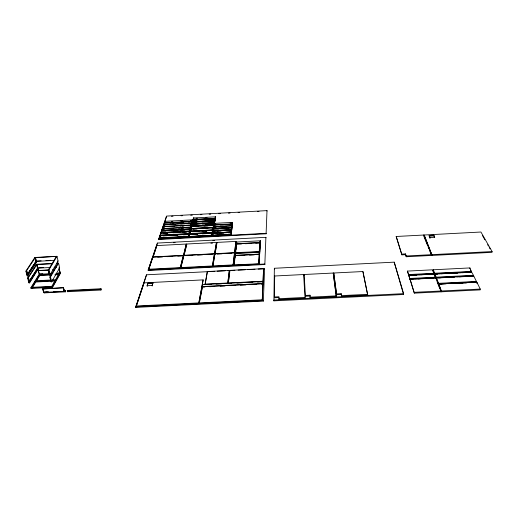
<?xml version="1.0" encoding="UTF-8"?>
<svg xmlns="http://www.w3.org/2000/svg" width="518" height="518" viewBox="0 0 518 518"><rect width="100%" height="100%" fill="white"/><g stroke="black" fill="none" stroke-linecap="round" stroke-linejoin="round"><path stroke-width="0.78" d="M410.062 279.811L408.786 275.194M278.911 298.705L304.992 297.423L305.031 298.232L278.969 299.514L278.924 296.749L274.352 296.969L274.411 297.779L278.975 297.552M274.411 297.779L274.663 276.003L303.645 274.534L305.031 298.232M273.912 300.854L274.359 268.272L394.211 262.153L403.593 294.483L273.912 300.854L273.847 300.045L403.613 293.661L403.593 294.483M274.352 296.969L274.663 276.003M396.186 236.48L401.903 254.856L405.549 254.668L406.248 256.747L431.578 255.445L431.611 254.675L423.666 235.036L396.186 236.48L401.903 254.856M405.549 254.668L405.568 253.904L401.916 254.092M406.248 256.747L405.568 253.904M434.349 274.708L435.599 277.913L432.776 269.807L407.452 271.089L414.335 293.136L441.038 291.822L441.077 290.999L435.884 277.92M408.56 275.349L434.097 274.067L428.496 274.3M409.829 279.254L435.625 277.829M414.335 293.136L410.042 279.092L410.081 279.778M434.887 274.572L434.893 273.873L436.104 277.188L473.426 275.311L470.519 270.092M436.402 278.457L436.428 277.771L438.519 283.34L476.43 281.442L473.374 275.285M423.64 235.774L423.666 235.036M424.132 235.01L432.064 255.426L492.035 252.344L492.1 251.567L480.937 232.025L424.132 235.01L432.064 255.426M430.031 237.522L429.998 238.267L429.15 235.425L433.812 235.178L434.719 237.276L430.031 237.522L429.15 235.425M214.802 271.309L146.523 274.793L135.71 307.381L263.345 301.107L264.607 268.764L258.178 269.095M264.84 264.51L265.896 237.335L157.323 243.071L148.161 269.995L148.239 270.493L264.84 264.51L264.802 264.005L148.161 269.995M266.103 233.786L266.997 210.619L166.518 216.084L158.709 239.012L158.78 239.484L266.103 233.786L266.064 233.314L158.709 239.012M434.382 237.322L433.812 235.178M471.438 271.432L434.544 273.251L434.524 273.64L471.464 271.872L469.91 267.929L433.288 269.781L433.255 270.577L441.576 291.796L480.192 289.892L480.257 289.07L476.806 282.057L476.832 282.783M262.257 300.336L262.911 283.773L202.305 286.817L199.203 302.9L199.275 303.438L262.257 300.336L262.911 283.773M261.35 284.123L262.969 284.039L263.014 281.494L202.745 284.531L202.421 287.076L204.843 286.953M262.969 284.039L263.571 268.667L229.83 270.39L228.244 283.514L231.41 283.352M263.066 281.76L263.571 268.667M434.615 274.041L471.542 272.19M436.143 277.939L473.452 275.939M441.576 291.796L438.843 283.948L438.856 284.673M434.019 273.29L408.495 274.566L408.793 275.893L408.773 275.181M259.136 264.063L259.725 252.285L258.825 263.824L233.501 264.873L233.553 265.378L259.136 264.063L259.725 252.285M259.822 251.858L260.373 240.792L259.518 251.625L235.004 252.654L235.049 253.147L259.822 251.858L260.373 240.792M258.54 263.843L259.168 252.318L235.444 253.555L234.945 258.158M259.24 251.638L259.829 240.818L236.843 242.029L236.661 243.939L236.797 242.825M469.852 268.725L469.91 267.929M473.426 275.887L467.068 276.334M476.418 282.168L438.545 283.909L441.783 283.942M233.819 265.112L234.919 255.614M234.978 255.594L234.66 255.879L235.166 253.567L234.693 255.607M235.301 252.888L236.571 242.042L236.363 244.211L236.098 243.732M234.078 264.847L235.198 255.601L259.084 254.344M235.56 252.622L236.609 243.952L259.751 242.728M234.104 265.099L234.291 263.552M234.479 262.011L234.758 259.699M235.586 252.868L235.774 251.295M235.962 249.715L236.344 246.562M233.074 265.404L234.512 252.901L214.886 253.917L212.827 266.44L233.074 265.404L235.93 241.42L216.912 242.418L214.983 254.189L216.835 243.654M234.589 253.172L235.93 241.42M233.501 264.873L234.635 255.627M235.004 252.654L236.389 243.959M233.553 265.378L233.832 263.118M234.013 261.609L234.887 253.58M235.049 253.147L236.299 242.055M228.244 283.514L229.785 271.691M226.178 283.618L227.745 283.54L229.344 270.415L207.362 271.536L205.063 284.68L207.362 271.536M227.745 283.54L229.344 270.415M232.045 226.049L232.194 222.416L215.054 223.336L214.795 225.065L215.054 223.336M232.472 222.63L232.284 224.359L229.06 224.527M231.436 232.452L212.866 233.404L212.587 235.224L231.19 234.233L212.464 235.483L212.781 235.943L230.879 234.984L231.073 233.592M231.701 229.105L231.17 232.899M230.879 234.984L232.317 225.757L214.148 226.735L213.792 228.969L214.141 228.477M232.232 224.313L231.766 225.835L232.194 222.416M212.827 266.44L214.886 253.917M212.348 266.466L214.42 253.943L183.754 255.542L180.711 268.091L212.348 266.466L216.466 242.443L186.739 244.01L183.884 255.808L186.804 244.49M214.517 254.215L216.466 242.443M434.596 273.29L433.288 269.781M435.521 277.24L409.757 278.457M435.91 278.516L435.897 278.017M436.124 277.175L436.078 277.622L473.361 275.757M212.497 235.722L212.516 235.224M212.982 233.184L231.507 231.967L213.027 232.951L213.299 231.151L231.753 230.206M213.882 228.49L214.148 226.735M214.212 226.774C216.148 221.782 212.004 229.681 216.563 226.884M214.821 223.582L214.562 225.311L215.08 223.569M214.238 227.007L214.497 225.265M212.781 235.943L213.675 230.924M214.465 226.761L214.756 225.252M438.539 283.327L438.493 283.78L476.359 281.896L477.123 283.611M198.75 303.464L203.153 279.882L143.998 282.873L136.13 306.008L136.228 306.539L198.75 303.464L203.153 279.882M189.374 235.153L188.675 237.225L212.082 235.981L212.076 235.25L211.525 235.774L211.551 235.276M212.102 235.483L212.503 233.035L189.258 234.272L188.714 236.726L211.622 235.276L189.297 236.461L189.64 235.14M212.542 232.835L212.6 233.307L213.015 230.4L189.938 231.63L189.4 234.052M211.888 235.263L213.015 230.4M213.099 229.953L213.105 230.672L211.512 230.756M213.125 230.186L212.794 230.219L213.52 227.803L190.611 229.027L190.145 231.183M213.643 227.137C214.426 221.587 212.924 229.966 213.39 227.149M191.492 227.933L191.893 226.003L213.584 224.838C214.102 224.909 214.29 225.725 213.604 228.075L212.03 228.16M213.792 225.071L214.426 223.096L191.828 224.313L191.414 226.262M214.575 222.675L214.232 223.154L214.581 220.985M210.917 221.464L214.925 221.251L214.918 220.551M214.413 220.577C214.594 221.924 215.391 219.464 215.242 218.881L192.923 220.085L192.515 221.989L193.175 220.072M215.274 218.7L215.326 219.153L211.344 219.367M214.989 218.894L214.737 220.577L215.643 216.809L215.138 218.486M213.293 227.622L213.675 227.37M214.944 220.785L214.873 220.791M212.082 235.981L212.503 233.035M213.105 230.672L213.63 227.596M214.925 221.251L215.242 218.881M215.326 219.153L215.643 216.809M199.275 303.438L202.221 288.105M202.421 287.076L202.745 284.531M212.561 234.984L212.866 233.404M212.956 232.951L231.449 231.967M213.002 232.711L213.299 231.151M232.012 227.946L213.727 228.93L213.338 230.957L231.818 229.727M213.792 228.969L213.811 228.483L232.129 227.512M211.525 235.774L212.069 232.608M212.043 233.1L213.584 224.838M204.824 225.324L213.656 224.844L214.821 218.486M215.015 219.12L215.145 216.835L193.959 217.981L193.615 219.651M211.791 235.755L212.147 235.243M211.843 235.496L212.244 233.048M212.283 232.847L212.665 232.582M212.406 232.595L212.84 229.966M212.885 229.733C214.154 224.747 212.328 230.763 213.144 229.72M213.817 225.304L214.199 223.342M215.028 218.713L215.391 218.473M212.309 233.087L212.328 232.595M212.866 230.199L212.781 230.646M213.416 227.383L213.753 225.259M215.054 218.939L215.074 218.473M189.86 234.278L189.892 233.793L212.14 232.608M191.33 228.567L213.157 227.396L191.239 228.561L190.663 231.157L212.652 229.979L190.572 231.157L189.983 233.786L190.456 231.604M190.54 231.643L190.572 231.157M191.207 229.04L191.239 228.561M192.884 222.157L192.534 223.867L192.884 222.157L214.607 221.218M192.741 221.749L192.709 222.216L192.994 221.736L214.484 220.59L193.078 221.743L193.421 220.059L193.052 221.516M190.197 231.617L189.303 234.071L189.633 233.806M190.048 231.902L190.87 229.014M190.721 229.299L191.038 228.347L190.812 228.593M190.786 228.36L191.53 226.45L191.233 227.946M191.382 226.742L191.382 226.036L191.666 226.249M196.775 224.326L191.938 224.585L192.631 222.17L191.938 223.886M192.437 222.643L192.489 221.762M193.363 219.664L192.968 219.904L193.311 219.885L193.084 219.451L193.059 219.897M193.084 219.451L193.46 218.013L193.959 217.981M180.711 268.091L183.631 256.786M188.675 237.225L191.53 226.45M213.526 225.505L191.608 226.495L192.081 224.3M191.472 226.036L192.631 222.17M193.706 217.994L192.424 222.002M190.313 231.17L190.248 231.423M190.98 228.574L190.915 228.826M189.174 236.959L189.206 236.467M189.271 236.227L189.776 234.246M189.808 234.479L189.892 233.793M190.63 230.924L191.123 229.001M191.297 228.334L191.893 226.003M191.951 225.783L192.34 224.288L191.984 226.01L213.63 224.618M192.502 223.634L214.07 222.708L192.385 224.1L214.025 222.928M192.961 222.203L192.994 221.736M193.531 219.638L193.499 220.105L193.531 219.638L214.886 218.499M159.44 238.539L187.976 237.263L188.817 234.291L188.338 236.512L159.143 238.319L159.44 238.539L160.282 236.053L159.984 235.832L188.902 234.33L189.504 231.656L189.031 233.838L160.14 235.379L160.088 235.865M188.83 233.968L189.31 232.135M189.931 229.72L190.423 227.493M192.178 221.704L190.728 227.285L190.935 225.188L163.351 226.67C162.128 232.019 161.992 225.608 164.834 226.871M191.751 223.362C189.465 231.287 193.11 216.388 191.543 223.187M192.327 219.852L191.971 221.536L192.327 219.852L165.164 221.322L164.705 223.005L165.164 221.322M180.238 268.117L183.294 255.562L152.739 257.155L148.634 269.237L148.718 269.736L180.238 268.117L183.294 255.562M186.292 244.036L183.417 255.834L186.292 244.036L156.669 245.597L152.894 257.42L156.74 246.076M188.209 237.011L188.241 236.512L187.976 237.263M188.934 233.845L188.902 234.33M160.988 233.223L161.04 232.737L189.711 231.209L190.08 229.435L161.642 230.957L161.156 232.737M190.132 229.241L189.329 231.708M162.16 230.504L161.745 230.996L161.791 230.516L190.287 228.995L190.65 227.247L162.387 228.762L161.907 230.516M188.338 236.512L188.85 234.531M189.588 231.695L189.62 231.209L189.588 231.695L160.884 233.184L160.256 235.373M189.711 231.209L190.08 229.435M190.164 229.474L161.707 230.769M190.287 228.995L190.682 227.473M192.21 221.931L192.353 220.079M188.338 227.648L190.76 227.519L191.265 225.22M192.605 220.066L192.256 221.749L188.287 221.963M190.475 227.298L190.935 225.188M191.012 225.233L191.466 223.141M408.534 274.611L407.452 271.089M152.881 282.925L152.065 285.476L147.112 285.729L147.203 286.247L147.954 283.171L152.881 282.925L152.15 285.994M147.112 285.729L147.954 283.171M159.35 238.053L159.984 235.832M135.71 307.381L146.523 274.793M148.239 270.493L157.142 244.295M158.78 239.484L166.582 216.53M136.228 306.539L143.998 282.873M148.718 269.736L152.739 257.155M165.52 224.818C162.542 223.731 163.015 229.765 164.076 224.851M164.141 224.663L164.607 222.96L163.921 224.909L191.796 223.174M161.331 232.958L161.279 233.437M162.743 228.788L163.351 226.67M163.448 226.716L163.869 225.472M159.473 238.772L159.9 237.529M100.965 290.041L101.036 288.74L67.58 290.423L67.308 290.948L67.482 291.725L100.965 290.041L101.036 288.74M67.482 291.725L67.58 290.423M48.718 291.887L43.939 292.126L44.134 292.903L65.598 291.822L65.695 290.52L64.109 290.598M65.598 291.822L65.695 290.52M64.264 291.362L63.338 287.594L42.767 288.94L43.616 292.405L64.264 291.362L63.552 287.736M476.424 281.455L476.359 281.896M42.793 273.769L39.368 273.944L30.808 287.878L30.95 288.429L52.577 287.335L52.447 286.784L60.269 272.869L58.404 272.967M52.577 287.335L60.392 273.4L60.269 272.869M51.917 286.888L51.787 286.344L58.715 274.067L55.523 274.229M53.84 283.476L54.604 282.109M58.068 275.964L58.715 274.067M59.156 269.328L60.101 273.174L56.073 273.381M56.345 263.261L58.56 263.144L59.635 267.851L51.664 281.805C50.246 281.889 52.124 281.708 51.399 280.898L51.541 281.494M59.246 268.02L58.858 268.188M51.081 280.672L51.036 281.837M44.134 292.903L44.431 292.372M43.616 292.405L42.864 288.785M50.764 280.691L49.89 277.007L57.776 263.474M57.951 263.176L56.488 263.539M51.664 281.805L50.524 276.975L58.56 263.144M49.385 274.877L49.34 274.113L49.385 274.877L50.019 274.844L58.087 261.066L56.999 256.313L34.829 257.472L25.9 271.147L27.137 276.023L27.765 275.99L27.719 275.226L27.299 275.401L27.719 275.226M49.242 274.275L49.657 274.1M49.113 273.718L48.323 269.839L49.21 273.556M48.64 269.82L49.301 273.4M50.019 274.844L48.867 269.962L56.999 256.313M48.42 269.677L56.209 256.643M56.384 256.345L34.939 257.757L35.438 257.44M39.569 275.052L39.698 275.582L32.187 287.885L32.051 287.341L39.569 275.052L51.535 274.436M39.672 273.931L39.271 274.1M32.168 286.435L35.425 281.119M36.241 279.791L37.056 278.464M37.872 277.136L38.682 275.803M52.855 273.549L39.18 274.255L38.403 270.545L48.977 269.852M29.06 282.355L29.474 282.174L29.06 282.355L28.089 277.965L36.914 264.562L37.788 268.149L29.125 281.481M29.474 282.174L29.312 282.783L37.924 268.68L29.261 282.025L29.526 282.932L28.898 282.964L27.674 278.14L36.5 264.29L52.337 263.468M37.853 269.127L38.112 268.376L37.762 269.276L37.924 268.68M29.727 282.608L38.067 269.263M38.157 269.114L38.112 268.376M30.381 279.48L37.581 268.013M28.917 281.805L29.338 281.624L28.089 277.965M28.406 277.952L27.674 278.14M37.108 264.258L36.61 264.575L37.309 267.443M27.655 275.68L36.409 262.49L36.266 261.901L27.506 275.084L36.266 261.901M36.202 262.354L36.603 262.186L36.454 261.603L36.059 261.771L36.409 262.49M27.299 275.401L27.156 274.844L27.577 274.669L26.321 270.972L35.25 257.737L36.13 261.363L27.363 274.527M36.506 262.341L36.454 261.603M27.156 274.844L26.509 271.717M27.784 273.867L33.709 264.666M34.557 263.351L35.923 261.227M27.473 274.831L26.638 270.959M171.4 216.271L173.006 216.181M181.047 215.747L182.653 215.656M190.689 215.223L192.295 215.132M200.33 214.698L201.936 214.607M209.168 214.212L210.781 214.128M218.816 213.688L220.422 213.604M228.457 213.163L230.063 213.079M238.099 212.639L239.711 212.555M257.388 211.59L258.994 211.506M195.895 218.337L197.475 218.246M205.393 217.819L206.98 217.735M193.59 219.425L214.86 218.272M193.473 219.878L214.847 218.719M165.197 221.549L164.484 223.245L192.223 221.523M171.303 221.445L172.882 221.361M180.782 220.933L182.362 220.843M190.261 220.415L192.631 220.292M196.212 220.189L193.026 220.357L193.033 219.671M202.583 219.839L206.565 219.626M195.37 220.409L196.963 220.325M204.934 219.891L206.527 219.807M164.672 222.779L191.945 221.303M170.04 222.947L174.009 222.734M179.558 222.436L183.527 222.222M172.364 223.005L173.951 222.915M181.889 222.487L183.476 222.403M193.02 221.963L198.575 221.665M202.538 221.451L208.883 221.108M212.056 220.94L214.439 220.81L192.929 221.976M192.482 222.462L196.49 222.241M202.104 221.937L206.106 221.723M164.109 224.436L191.511 222.96M171.095 224.521L175.084 224.307M180.665 224.003L184.648 223.789M189.433 223.53L191.828 223.4M202.421 224.022L207.258 223.763M212.095 223.498L214.517 223.368L214.834 220.972M205.601 224.035L207.219 223.944M163.41 226.483L190.98 225M230.089 222.993L232.491 222.863M170.448 226.567L174.456 226.353M180.07 226.055L183.275 225.88M188.889 225.576L191.297 225.447M163.164 227.143L164.769 227.059M172.792 226.625L174.398 226.541M182.42 226.107L184.026 226.023M195.195 225.842L200.006 225.583M214.769 224.831L231.98 223.905L231.98 224.326M191.835 226.249L213.533 225.084M214.536 225.077L232.258 224.126M220.202 225.006L223.426 224.831M193.732 226.612L198.433 226.36M203.917 226.068L207.835 225.854M212.535 225.602L214.102 225.518L214.536 222.902M196.821 226.631L198.388 226.547M162.71 228.561L190.443 227.072M164.135 228.95L162.387 228.762M169.781 228.645L173.012 228.47M178.658 228.166L183.501 227.907M164.297 229.124L162.678 228.982M181.734 228.185L183.32 228.101M214.439 226.528L231.766 225.835M221.982 226.593L225.854 226.385M224.883 226.625L226.489 226.541M161.869 230.29L190.255 228.768M190.656 228.839L191.012 228.807M191.174 228.814L213.04 227.642M193.084 229.176L197.034 228.962M202.557 228.671L207.291 228.412M205.672 228.691L207.252 228.606M213.856 228.257L232.103 227.279L232.096 227.745L213.766 228.736M165.637 231.022L161.998 230.983M171.212 230.724L175.188 230.51M180.756 230.212L184.738 229.998M189.756 229.733L190.112 229.668M173.931 230.769L175.531 230.685M232.058 227.991L231.824 228.237L232.317 225.757M218.525 228.95L213.727 228.93M224.158 228.652L228.179 228.432M231.773 228.198L232.038 227.758M226.955 228.691L228.567 228.6M161.117 232.504L189.679 230.976M160.956 232.99L189.653 231.442M189.989 231.436L190.339 231.404M190.507 231.41L212.535 230.232L212.522 230.659M213.429 230.471L231.792 229.487L231.786 229.96L213.338 230.957M163.306 233.333L167.314 233.119M172.915 232.815L177.719 232.563M182.53 232.304L186.532 232.09M192.431 231.773L196.406 231.565M201.975 231.268L206.747 231.009M166.032 233.378L167.638 233.294M205.115 231.287L206.701 231.203M217.171 231.222L221.037 231.015M226.444 230.73L230.309 230.523M231.332 230.465L231.727 229.973M160.224 235.14L188.999 233.605M189.957 233.553L212.115 232.375M160.056 235.632L188.966 234.078M189.828 234.045L212.017 232.86M163.235 235.936L167.269 235.722M172.915 235.418L177.758 235.159M183.404 234.861L187.438 234.648M188.241 234.602L188.669 234.583M192.573 234.376L197.377 234.117M202.182 233.858L206.19 233.644M176.042 235.45L177.616 235.366M195.726 234.401L197.332 234.311M212.892 233.637L213.649 233.637M219.095 233.353L223.763 233.1M228.432 232.854L231.41 232.653L231.41 232.219M159.311 237.82L188.306 236.273M163.481 238.066L169.813 237.73M172.98 237.561L179.306 237.225M183.262 237.017L188.274 236.752M194.023 236.448L198.808 236.189M202.803 235.981L209.181 235.638M213.591 235.405L219.095 235.114M222.241 234.945L228.529 234.609M159.143 238.319L188.176 236.778M189.141 236.726L211.499 235.535M212.464 235.483L231.093 234.492M173.478 242.696L175.084 242.612M212.872 240.617L214.478 240.533M210.897 243.22L212.503 243.136M236.642 243.7L259.732 242.489L259.738 242.981L255.756 243.188M241.414 243.946L236.609 243.952M245.396 243.732L250.977 243.441M429.118 236.163L433.78 235.923M36.325 261.059L41.149 260.807M45.966 260.56L50.79 260.308M54.157 260.418L35.826 261.376L35.47 259.926M35.995 262.218L36.603 262.186M57.479 261.098L58.087 261.066M152.816 256.934L183.353 255.342M183.812 255.316L214.465 253.723M214.925 253.697L234.537 252.68M157.712 257.168L162.529 256.922M167.353 256.669L172.17 256.416M177.797 256.125L181.812 255.918M187.108 255.639L192.748 255.348M197.585 255.096L202.421 254.843M207.265 254.591L212.102 254.338M217.333 254.066L222.041 253.82M227.531 253.535L231.449 253.334M191.084 255.652L192.696 255.568M36.61 264.575L52.512 263.746M235.23 255.329L259.065 254.092L259.071 254.61M239.199 255.639L244.761 255.355M249.534 255.102L254.299 254.856M38.779 267.8L43.577 267.553M37.49 268.162L50.181 267.502M54.144 267.301L56.527 267.178M37.646 268.991L38.254 268.959M59.026 267.884L59.635 267.851M52.894 269.651L54.455 269.567M25.9 271.147L26.535 271.115M48.232 269.995L48.867 269.962M38.313 270.7L48.796 270.156M52.83 269.949L54.442 269.865M48.213 273.491L52.234 273.284M148.634 269.237L180.167 267.612M180.64 267.592L212.289 265.961M212.768 265.941L233.022 264.899M406.267 255.976L431.611 254.675M432.096 254.649L492.1 251.567M39.698 275.582L51.658 274.967M54.85 274.805L58.838 274.605M49.89 277.007L50.524 276.975M217.21 271.186L225.246 270.778M227.655 270.655L234.887 270.286M238.099 270.118L245.325 269.748M247.74 269.625L254.966 269.256M36.079 280.756L50.835 280.005M52.389 279.927L55.497 279.765M55.109 280.452L35.658 281.449L35.787 281.986L55.232 280.996M32.051 287.341L51.787 286.344M30.808 287.878L52.447 286.784M304.189 275.291L304.144 274.508L333.229 273.038L336.324 296.691L310.165 297.979L309.991 295.215L305.4 295.441L305.445 296.251L310.029 296.024L309.991 295.215M333.734 273.012L362.911 271.536L367.728 295.143L341.479 296.438L341.168 293.674L336.564 293.9L333.734 273.012L336.59 294.71L341.194 294.483L341.168 293.674M42.767 288.94L63.468 287.898M148.044 283.683L152.965 283.437M47.3 291.906L43.706 292.243M53.717 291.589L57.718 291.381M53.49 291.647L59.058 291.369M63.831 291.129L65.423 291.045M67.308 290.948L100.809 289.264M64.349 291.207L63.5 288.286M204.999 284.162L227.687 283.016M228.192 282.996L263.021 281.242M205.84 284.641L211.318 284.363M216.012 284.129L221.49 283.851M236.953 283.074L242.489 282.796M247.241 282.556L252.778 282.278M257.524 282.038L262.276 281.805M408.501 275.039L434.032 273.757M408.56 275.22L434.103 273.938M434.621 273.912L471.555 272.054M408.54 275.298L416.543 274.948M418.92 274.78L426.916 274.43M436.201 273.912L437.827 273.88M439.413 273.75L445.053 273.517M449.041 273.264L454.687 273.031M456.267 272.902L457.893 272.869M459.479 272.74L468.33 272.345M469.91 272.215L471.516 272.138M410.379 275.336L416.776 275.013M420.778 274.812L427.175 274.495M431.177 274.294L434.388 274.171M437.302 273.983L434.887 274.087M441.323 273.782L446.956 273.498M451.787 273.258L457.413 272.973M462.244 272.733L468.68 272.41M202.357 286.558L262.924 283.514M209.686 286.713L214.53 286.467M220.182 286.189L225.026 285.942M230.678 285.658L235.522 285.418M240.365 285.172L246.011 284.887M250.854 284.647L256.507 284.363M409.77 278.937L435.554 277.648M414.646 278.962L420.305 278.729M425.123 278.438L434.006 278.043M436.124 277.888L440.902 277.7M445.642 277.408L451.217 277.182M456.753 276.852L461.538 276.664M413.286 279.163L410.062 279.37M418.13 278.924L423.789 278.639M427.823 278.438L434.285 278.114M438.811 277.888L444.379 277.609M449.145 277.37L454.713 277.091M459.485 276.858L465.054 276.58M469.826 276.34L473.795 276.12M438.539 284.045L476.456 282.083L469.191 282.582M448.232 283.618L452.259 283.417M454.681 283.301L456.293 283.223M458.708 283.1L462.742 282.899M465.158 282.783L466.77 282.699M440.468 284.104L446.121 283.825M450.161 283.624L455.814 283.346M460.657 283.1L467.119 282.783M471.16 282.582L476.832 282.342M336.299 295.875L310.127 297.164L310.165 297.979M367.722 294.328L341.459 295.623L341.479 296.438M136.13 306.008L198.679 302.926M199.203 302.9L262.212 299.799M414.361 292.314L441.077 290.999M441.614 290.974L480.257 289.07M135.612 306.85L263.299 300.569L263.345 301.107M482.478 235.567L484.867 239.763M487.652 244.658L488.448 246.056M489.245 247.449L490.041 248.847M423.931 236.506L427.46 245.247M428.049 246.704L428.93 248.893M429.81 251.075L431.578 255.445M432.744 270.597L434.078 274.016M437.05 281.611L439.899 288.902M440.468 290.358L441.038 291.822M394.211 262.153L403.613 293.661M26.742 270.797L27.681 274.508M27.817 275.064L27.972 275.667M28.509 277.79L29.435 281.462M27.616 275.388L27.765 275.99M28.192 277.803L29.235 281.786M29.163 282.193L29.312 282.783M35.619 258.165L35.969 259.615M37.283 264.976L37.633 266.407M35.347 257.588L36.228 261.208M37.186 265.125L37.885 267.994M39.368 273.944L39.497 274.475M38.403 270.545L39.103 273.387M36.02 261.078L36.15 261.616M37.678 267.858L37.808 268.395M35.962 261.92L36.105 262.503M37.62 268.7L37.762 269.276M51.301 281.06L51.444 281.656M49.43 273.705L49.56 274.262M50.162 277.583L50.861 280.529M50.991 281.08L51.133 281.675M59.317 270.04L60.185 273.025L59.369 269.464M59.227 270.189L59.557 271.613M63.416 288.448L63.733 289.834M367.728 295.143L362.911 271.536M157.323 243.071L157.401 243.551M183.754 255.542L183.825 256.028M336.324 296.691L333.229 273.038M189.374 233.819L189.368 234.544M189.258 234.272L189.316 234.738M188.643 234.343L188.617 234.777M188.94 236.48L188.908 236.972M190.611 229.027L190.669 229.493M189.938 231.63L189.996 232.096M192.45 223.86L192.418 224.326M191.828 224.313L191.887 224.773M191.271 226.47L191.33 226.929M202.305 286.817L202.37 287.341M193.46 218.013L193.518 218.46M192.923 220.085L192.981 220.538M213.999 222.695L213.979 223.167M213.086 227.389L213.027 228.062M214.666 220.564L214.646 221.031M216.912 242.418L216.964 242.903M229.83 270.39L229.888 270.901M231.488 230.225L231.488 230.652M231.132 234.233L231.119 234.732M232.025 225.822L232.103 226.236M264.607 268.764L264.646 269.276M265.896 237.335L265.935 237.814M266.997 210.619L267.029 211.066M274.359 268.272L274.411 269.036M304.144 274.508L305.445 296.251M303.645 274.534L303.684 275.317M336.564 293.9L336.59 294.71"/></g></svg>
